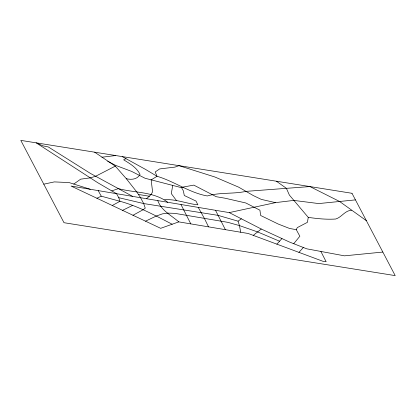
<?xml version="1.0" encoding="UTF-8"?>
<svg xmlns="http://www.w3.org/2000/svg" width="416" height="416" viewBox="0 0 416 416"><rect width="100%" height="100%" fill="white"/><g stroke="black" fill="none" stroke-linecap="round" stroke-linejoin="round"><path stroke-width="0.62" d="M276.411 181.22L286.406 188.334L289.375 195.068L308.261 217.381L307.424 222.336L297.294 227.609L296.286 229.684L299.853 236.231L293.732 243.708M172.728 185.437L171.293 193.601L176.576 200.725M276.884 244.161L281.939 238.56M298.943 252.366L303.347 247.484M146.598 198.734L151.232 194.376L152.589 191.729L151.138 179.91L157.035 176.285C174.299 181.324 189.54 192.826 207.298 195.952C219.918 192.182 233.314 194.178 245.986 191.37L309.936 186.576L339.581 201.479L366.371 220.688M253.261 235.373L261.284 229.029L289.458 242.029L306.758 248.825L344.453 255.835L382.834 252.06M132.652 196.394L90.449 173.425L48.303 146.947L43.108 145.896L36.14 142.834L97.677 182.676L116.537 193.69L118.726 197.673L143.692 203.559L218.093 215.363L238.061 221.177L241.348 218.811M73.772 184.054L80.678 179.161L90.381 177.85L95.649 176.254M112.273 205.499L119.985 201.287C138.45 206.242 155.262 215.571 172.172 224.229M132.985 215.27L143.146 209.716L145.257 208.166L143.692 203.559L140.546 197.714L136.838 192.046L126.313 178.703L115.3 166.13L94.65 152.183M125.918 158.636L123.661 159.817C129.818 163.592 136.833 167.658 140.031 174.424C137.301 179.488 131.357 179.977 126.313 178.703M95.675 176.244L115.3 166.13M122.554 210.345L132.746 205.338M96.912 198.25L101.254 196.175L119.985 201.287L118.726 197.673M145.527 221.182L156.276 216.039L162.396 213.871L167.71 213.117L174.756 213.34L227.926 222.357L239.439 225.592L257.618 231.925L279.552 241.207M107.697 161.247L115.549 165.339L131.617 171.402L145.07 178.261L181.615 187.71L183.222 187.039L193.804 185.12L216.216 196.706L224.978 198.193L245.83 202.982L259.917 210.189L260.65 215.493L278.304 224.068L289.515 228.446L296.286 229.684M320.882 251.451L326.139 261.737L323.502 261.503L248.201 233.49L178.802 221.879L160.659 228.322L71.048 186.051L229.237 212.602L261.284 229.029M111.857 190.856L118.368 188.62C134.742 192.993 153.754 191.495 167.736 202.28M351.484 210.252C344.874 210.532 341.718 217.24 335.712 219.014C326.55 219.648 317.335 218.665 308.261 217.381M355.451 199.883L318.739 203.575L293.758 200.408L275.423 202.634L229.237 212.602M43.784 184.174L54.34 181.906L69.103 182.572L90.246 189.275M101.899 157.217L115.643 155.537M164.648 199.732C175.952 198.884 186.737 203.772 197.896 204.812L195.957 201.037L184.298 195.51L183.368 190.902L181.615 187.71M138.408 194.454L149.505 196.264M275.423 202.634L261.29 199.384L253.344 195.593L238.675 187.169L214.89 177.003L179.015 165.662L174.933 167.107L159.63 168.927L155.199 171.959L157.035 176.285L145.272 169.27L122.174 156.577M178.802 221.879C171.272 215.306 161.304 210.642 157.778 200.611M198.26 207.402L204.48 218.561L208.53 226.85M98.207 190.611L101.254 196.175M180.965 204.5L190.804 223.886M215.519 210.298L225.373 229.668M238.061 221.177L239.439 225.592L240.724 232.237M351.993 193.294L20.8 140.384L64.007 222.706L395.2 275.616L351.993 193.294"/></g></svg>
